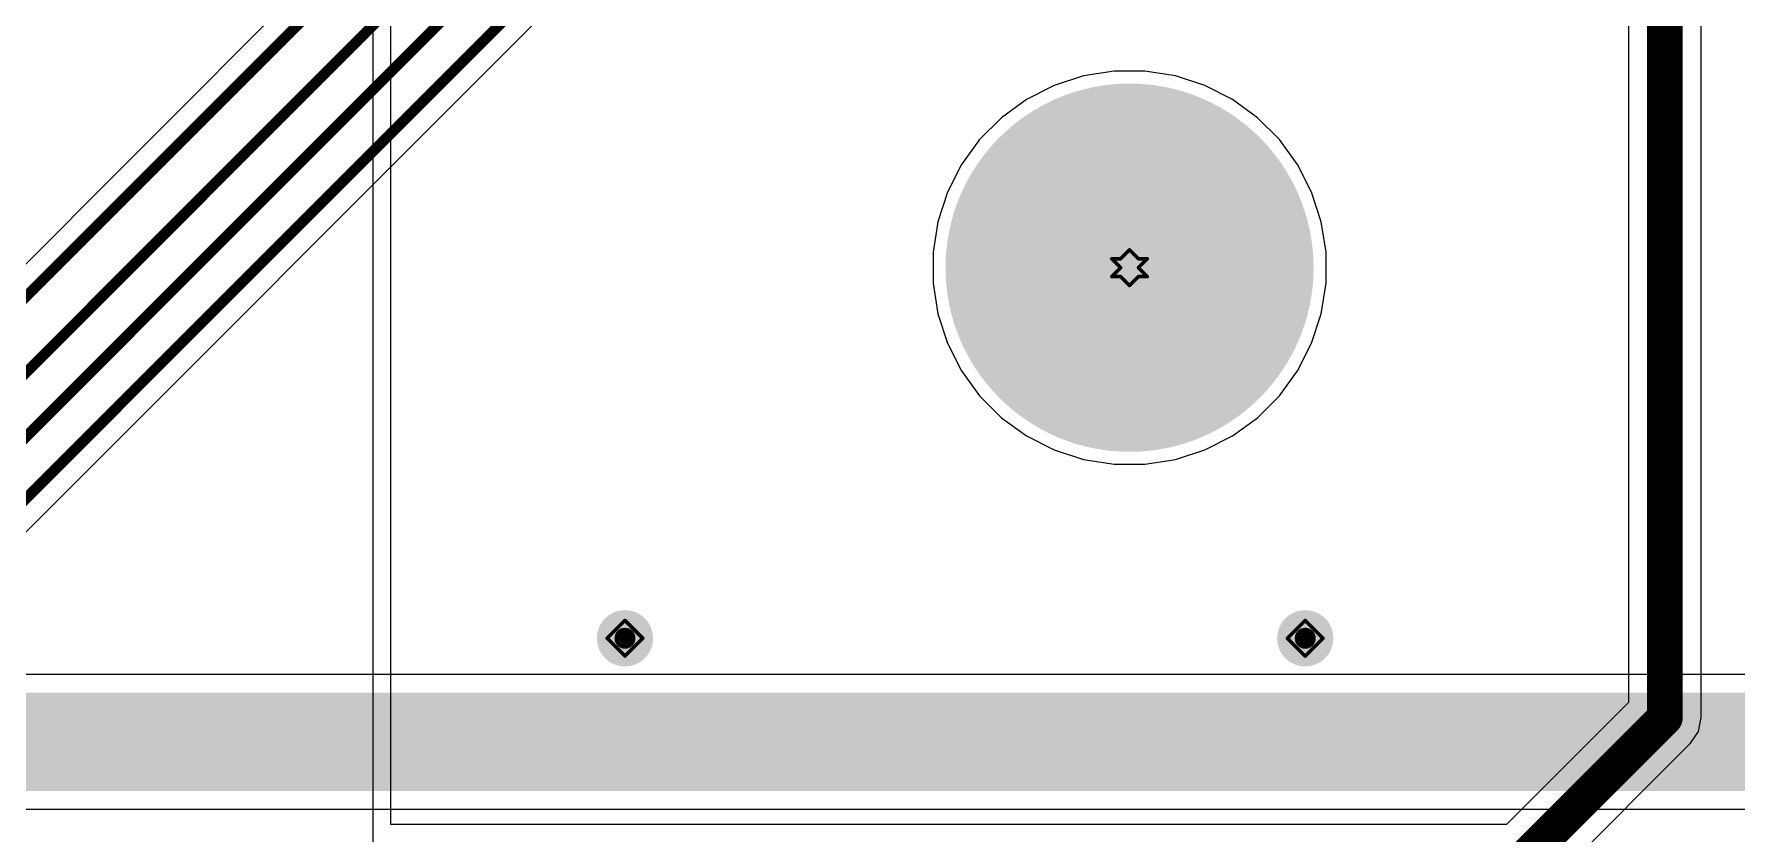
# Model space of a CAD drawing. Header units: inches. Extents: x -31 to 249, y -28 to 261.
# Drawn here: x 98.76 to 123.05, y 2.54 to 13.95 of the extents above; entities that cross this region are included whole.
import ezdxf

# ---------------------------------------------------------------- set-up
doc = ezdxf.new("R2010")
doc.units = ezdxf.units.IN
for name, color, linetype in [('Bottom Layer', 5, 'Continuous'), ('Bottom Solder', 6, 'Continuous'), ('Drill Drawing', 1, 'Continuous'), ('Multi-Layer', 9, 'Continuous'), ('Pad Holes', 156, 'Continuous'), ('Top Layer', 1, 'Continuous'), ('Top Solder', 216, 'Continuous'), ('Via Holes', 16, 'Continuous')]:
    doc.layers.add(name, color=color, linetype=linetype)

# ---------------------------------------------------------------- blocks, each defined once
blk = doc.blocks.new('1_1376430_8_40')
at = {"layer": 'Bottom Layer'}
h = blk.add_hatch(color=5, dxfattribs=at)
edge = h.paths.add_edge_path()
edge.add_arc((46.85, -8.225), 2.625, 0, 360)
at = {"layer": 'Bottom Solder'}
h = blk.add_hatch(color=6, dxfattribs=at)
edge = h.paths.add_edge_path()
edge.add_arc((46.85, -8.225), 2.625, 0, 360)
at = {"layer": 'Multi-Layer'}
h = blk.add_hatch(color=9, dxfattribs=at)
edge = h.paths.add_edge_path()
edge.add_arc((46.85, -8.225), 2.625, 0, 360)
at = {"layer": 'Pad Holes'}
h = blk.add_hatch(color=7, dxfattribs=at)
edge = h.paths.add_edge_path()
edge.add_arc((46.85, -8.225), 1.75, 0, 360)
at = {"layer": 'Top Layer'}
h = blk.add_hatch(color=1, dxfattribs=at)
edge = h.paths.add_edge_path()
edge.add_arc((46.85, -8.225), 2.625, 0, 360)
at = {"layer": 'Top Solder'}
h = blk.add_hatch(color=216, dxfattribs=at)
edge = h.paths.add_edge_path()
edge.add_arc((46.85, -8.225), 2.625, 0, 360)

msp = doc.modelspace()

# ---------------------------------------------------------------- hatches: boundary and pattern name
at = {"layer": 'Bottom Layer'}
h = msp.add_hatch(color=5, dxfattribs=at)
edge = h.paths.add_edge_path()
edge.add_arc((107.188, 5.334), 0.3, 0, 360)
h = msp.add_hatch(color=5, dxfattribs=at)
edge = h.paths.add_edge_path()
edge.add_arc((116.891, 5.334), 0.3, 0, 360)
msp.add_hatch(color=5, dxfattribs=at).paths.add_polyline_path([(2.592, 3.155), (125.73, 3.155), (125.73, 4.558), (2.592, 4.558)])
at = {"layer": 'Bottom Solder'}
h = msp.add_hatch(color=6, dxfattribs=at)
edge = h.paths.add_edge_path()
edge.add_arc((107.188, 5.334), 0.402, 0, 360)
h = msp.add_hatch(color=6, dxfattribs=at)
edge = h.paths.add_edge_path()
edge.add_arc((116.891, 5.334), 0.402, 0, 360)
at = {"layer": 'Top Layer'}
h = msp.add_hatch(color=1, dxfattribs=at)
edge = h.paths.add_edge_path()
edge.add_arc((107.188, 5.334), 0.3, 0, 360)
h = msp.add_hatch(color=1, dxfattribs=at)
edge = h.paths.add_edge_path()
edge.add_arc((116.891, 5.334), 0.3, 0, 360)
at = {"layer": 'Top Solder'}
h = msp.add_hatch(color=216, dxfattribs=at)
edge = h.paths.add_edge_path()
edge.add_arc((107.188, 5.334), 0.402, 0, 360)
h = msp.add_hatch(color=216, dxfattribs=at)
edge = h.paths.add_edge_path()
edge.add_arc((116.891, 5.334), 0.402, 0, 360)
at = {"layer": 'Via Holes'}
h = msp.add_hatch(color=7, dxfattribs=at)
edge = h.paths.add_edge_path()
edge.add_arc((107.188, 5.334), 0.15, 0, 360)
h = msp.add_hatch(color=7, dxfattribs=at)
edge = h.paths.add_edge_path()
edge.add_arc((116.891, 5.334), 0.15, 0, 360)

# ---------------------------------------------------------------- linework, layer by layer
at = {"layer": 'Bottom Layer'}
for p, q in [((97.678, 5.884), (108.324, 16.53)), ((102.801, 14.835), (95.485, 7.519)), ((114.164, 13.419), (113.728, 13.35)), ((114.605, 13.419), (114.164, 13.419)), ((115.041, 13.35), (114.605, 13.419)), ((113.309, 13.214), (112.916, 13.014)), ((113.728, 13.35), (113.309, 13.214)), ((115.461, 13.214), (115.041, 13.35)), ((115.854, 13.014), (115.461, 13.214)), ((112.916, 13.014), (112.559, 12.754)), ((116.211, 12.754), (115.854, 13.014)), ((112.559, 12.754), (112.247, 12.443)), ((116.523, 12.443), (116.211, 12.754)), ((112.247, 12.443), (111.988, 12.086)), ((116.782, 12.086), (116.523, 12.443)), ((111.988, 12.086), (111.787, 11.693)), ((116.982, 11.693), (116.782, 12.086)), ((111.787, 11.693), (111.651, 11.273)), ((117.119, 11.273), (116.982, 11.693)), ((111.651, 11.273), (111.582, 10.837)), ((117.188, 10.837), (117.119, 11.273)), ((111.582, 10.837), (111.582, 10.396)), ((117.188, 10.396), (117.188, 10.837)), ((111.582, 10.396), (111.651, 9.96)), ((117.119, 9.96), (117.188, 10.396)), ((111.651, 9.96), (111.787, 9.541)), ((116.982, 9.541), (117.119, 9.96)), ((111.787, 9.541), (111.988, 9.148)), ((116.782, 9.148), (116.982, 9.541)), ((111.988, 9.148), (112.247, 8.791)), ((116.523, 8.791), (116.782, 9.148)), ((112.247, 8.791), (112.559, 8.479)), ((116.211, 8.479), (116.523, 8.791)), ((112.559, 8.479), (112.916, 8.219)), ((115.854, 8.219), (116.211, 8.479)), ((112.916, 8.219), (113.309, 8.019)), ((113.309, 8.019), (113.728, 7.883)), ((115.041, 7.883), (115.461, 8.019)), ((115.461, 8.019), (115.854, 8.219)), ((113.728, 7.883), (114.164, 7.814)), ((114.164, 7.814), (114.605, 7.814)), ((114.605, 7.814), (115.041, 7.883)), ((125.73, 4.817), (17.85, 4.817)), ((95.699, 2.896), (125.73, 2.896))]:
    msp.add_line(p, q, dxfattribs=at)
for points in [[(97.44, 6.122, 0.152, 0.152, 0), (108.885, 17.567, 0.152, 0.152, 0)], [(95.624, 7.182, 0.152, 0.152, 0), (104.485, 16.043, 0.152, 0.152, 0)], [(96.339, 6.816, 0.152, 0.152, 0), (105.203, 15.681, 0.152, 0.152, 0)], [(96.908, 6.469, 0.152, 0.152, 0), (105.738, 15.299, 0.152, 0.152, 0)]]:
    msp.add_lwpolyline(points, format="xyseb", dxfattribs=at)
at = {"layer": 'Drill Drawing'}
for points in [[(114.131, 10.744, 0.0508, 0.0508, 0), (114.258, 10.617, 0.0508, 0.0508, 0)], [(114.131, 10.744, 0.0508, 0.0508, 0), (114.258, 10.744, 0.0508, 0.0508, 0)], [(114.258, 10.744, 0.0508, 0.0508, 0), (114.385, 10.871, 0.0508, 0.0508, 0)], [(114.385, 10.871, 0.0508, 0.0508, 0), (114.512, 10.744, 0.0508, 0.0508, 0)], [(114.512, 10.744, 0.0508, 0.0508, 0), (114.639, 10.744, 0.0508, 0.0508, 0)], [(114.512, 10.617, 0.0508, 0.0508, 0), (114.639, 10.744, 0.0508, 0.0508, 0)], [(114.131, 10.49, 0.0508, 0.0508, 0), (114.258, 10.617, 0.0508, 0.0508, 0)], [(114.131, 10.49, 0.0508, 0.0508, 0), (114.258, 10.49, 0.0508, 0.0508, 0)], [(114.258, 10.49, 0.0508, 0.0508, 0), (114.385, 10.363, 0.0508, 0.0508, 0)], [(114.385, 10.363, 0.0508, 0.0508, 0), (114.512, 10.49, 0.0508, 0.0508, 0)], [(114.512, 10.617, 0.0508, 0.0508, 0), (114.639, 10.49, 0.0508, 0.0508, 0)], [(114.512, 10.49, 0.0508, 0.0508, 0), (114.639, 10.49, 0.0508, 0.0508, 0)], [(106.934, 5.334, 0.0508, 0.0508, 0), (107.188, 5.588, 0.0508, 0.0508, 0)], [(107.188, 5.588, 0.0508, 0.0508, 0), (107.442, 5.334, 0.0508, 0.0508, 0)], [(116.637, 5.334, 0.0508, 0.0508, 0), (116.891, 5.588, 0.0508, 0.0508, 0)], [(116.891, 5.588, 0.0508, 0.0508, 0), (117.145, 5.334, 0.0508, 0.0508, 0)], [(106.934, 5.334, 0.0508, 0.0508, 0), (107.188, 5.08, 0.0508, 0.0508, 0)], [(107.188, 5.08, 0.0508, 0.0508, 0), (107.442, 5.334, 0.0508, 0.0508, 0)], [(116.637, 5.334, 0.0508, 0.0508, 0), (116.891, 5.08, 0.0508, 0.0508, 0)], [(116.891, 5.08, 0.0508, 0.0508, 0), (117.145, 5.334, 0.0508, 0.0508, 0)]]:
    msp.add_lwpolyline(points, format="xyseb", dxfattribs=at)
for points in [[(114.118, 10.744, 0.0254, 0.0254, 1), (114.143, 10.744, 0.0254, 0.0254, 1)], [(114.118, 10.744, 0.0254, 0.0254, 1), (114.143, 10.744, 0.0254, 0.0254, 1)], [(114.245, 10.744, 0.0254, 0.0254, 1), (114.27, 10.744, 0.0254, 0.0254, 1)], [(114.245, 10.744, 0.0254, 0.0254, 1), (114.27, 10.744, 0.0254, 0.0254, 1)], [(114.372, 10.871, 0.0254, 0.0254, 1), (114.397, 10.871, 0.0254, 0.0254, 1)], [(114.372, 10.871, 0.0254, 0.0254, 1), (114.397, 10.871, 0.0254, 0.0254, 1)], [(114.499, 10.744, 0.0254, 0.0254, 1), (114.524, 10.744, 0.0254, 0.0254, 1)], [(114.499, 10.744, 0.0254, 0.0254, 1), (114.524, 10.744, 0.0254, 0.0254, 1)], [(114.626, 10.744, 0.0254, 0.0254, 1), (114.651, 10.744, 0.0254, 0.0254, 1)], [(114.626, 10.744, 0.0254, 0.0254, 1), (114.651, 10.744, 0.0254, 0.0254, 1)], [(114.118, 10.49, 0.0254, 0.0254, 1), (114.143, 10.49, 0.0254, 0.0254, 1)], [(114.118, 10.49, 0.0254, 0.0254, 1), (114.143, 10.49, 0.0254, 0.0254, 1)], [(114.245, 10.617, 0.0254, 0.0254, 1), (114.27, 10.617, 0.0254, 0.0254, 1)], [(114.245, 10.617, 0.0254, 0.0254, 1), (114.27, 10.617, 0.0254, 0.0254, 1)], [(114.245, 10.49, 0.0254, 0.0254, 1), (114.27, 10.49, 0.0254, 0.0254, 1)], [(114.245, 10.49, 0.0254, 0.0254, 1), (114.27, 10.49, 0.0254, 0.0254, 1)], [(114.499, 10.617, 0.0254, 0.0254, 1), (114.524, 10.617, 0.0254, 0.0254, 1)], [(114.499, 10.617, 0.0254, 0.0254, 1), (114.524, 10.617, 0.0254, 0.0254, 1)], [(114.499, 10.49, 0.0254, 0.0254, 1), (114.524, 10.49, 0.0254, 0.0254, 1)], [(114.499, 10.49, 0.0254, 0.0254, 1), (114.524, 10.49, 0.0254, 0.0254, 1)], [(114.626, 10.49, 0.0254, 0.0254, 1), (114.651, 10.49, 0.0254, 0.0254, 1)], [(114.626, 10.49, 0.0254, 0.0254, 1), (114.651, 10.49, 0.0254, 0.0254, 1)], [(114.372, 10.363, 0.0254, 0.0254, 1), (114.397, 10.363, 0.0254, 0.0254, 1)], [(114.372, 10.363, 0.0254, 0.0254, 1), (114.397, 10.363, 0.0254, 0.0254, 1)], [(107.175, 5.588, 0.0254, 0.0254, 1), (107.201, 5.588, 0.0254, 0.0254, 1)], [(107.175, 5.588, 0.0254, 0.0254, 1), (107.201, 5.588, 0.0254, 0.0254, 1)], [(116.878, 5.588, 0.0254, 0.0254, 1), (116.903, 5.588, 0.0254, 0.0254, 1)], [(116.878, 5.588, 0.0254, 0.0254, 1), (116.903, 5.588, 0.0254, 0.0254, 1)], [(106.921, 5.334, 0.0254, 0.0254, 1), (106.947, 5.334, 0.0254, 0.0254, 1)], [(106.921, 5.334, 0.0254, 0.0254, 1), (106.947, 5.334, 0.0254, 0.0254, 1)], [(107.429, 5.334, 0.0254, 0.0254, 1), (107.455, 5.334, 0.0254, 0.0254, 1)], [(107.429, 5.334, 0.0254, 0.0254, 1), (107.455, 5.334, 0.0254, 0.0254, 1)], [(116.624, 5.334, 0.0254, 0.0254, 1), (116.65, 5.334, 0.0254, 0.0254, 1)], [(116.624, 5.334, 0.0254, 0.0254, 1), (116.65, 5.334, 0.0254, 0.0254, 1)], [(117.132, 5.334, 0.0254, 0.0254, 1), (117.157, 5.334, 0.0254, 0.0254, 1)], [(117.132, 5.334, 0.0254, 0.0254, 1), (117.157, 5.334, 0.0254, 0.0254, 1)], [(107.175, 5.08, 0.0254, 0.0254, 1), (107.201, 5.08, 0.0254, 0.0254, 1)], [(107.175, 5.08, 0.0254, 0.0254, 1), (107.201, 5.08, 0.0254, 0.0254, 1)], [(116.878, 5.08, 0.0254, 0.0254, 1), (116.903, 5.08, 0.0254, 0.0254, 1)], [(116.878, 5.08, 0.0254, 0.0254, 1), (116.903, 5.08, 0.0254, 0.0254, 1)]]:
    msp.add_lwpolyline(points, format="xyseb", close=True, dxfattribs=at)
at = {"layer": 'Top Layer'}
for p, q in [((122.54, 4.203), (122.54, 19.93)), ((121.504, 19.715), (121.504, 4.418)), ((103.59, 18.567), (103.59, 10.693)), ((103.849, 10.693), (103.849, 15.732)), ((114.164, 13.419), (113.728, 13.35)), ((114.605, 13.419), (114.164, 13.419)), ((115.041, 13.35), (114.605, 13.419)), ((113.309, 13.214), (112.916, 13.014)), ((113.728, 13.35), (113.309, 13.214)), ((115.461, 13.214), (115.041, 13.35)), ((115.854, 13.014), (115.461, 13.214)), ((112.916, 13.014), (112.559, 12.754)), ((116.211, 12.754), (115.854, 13.014)), ((112.559, 12.754), (112.247, 12.443)), ((116.523, 12.443), (116.211, 12.754)), ((112.247, 12.443), (111.988, 12.086)), ((116.782, 12.086), (116.523, 12.443)), ((111.988, 12.086), (111.787, 11.693)), ((116.982, 11.693), (116.782, 12.086)), ((111.787, 11.693), (111.651, 11.273)), ((117.119, 11.273), (116.982, 11.693)), ((111.651, 11.273), (111.582, 10.837)), ((117.188, 10.837), (117.119, 11.273)), ((103.59, 10.693), (103.59, 0.711)), ((103.849, 2.677), (103.849, 10.693)), ((111.582, 10.837), (111.582, 10.396)), ((117.188, 10.396), (117.188, 10.837)), ((111.582, 10.396), (111.651, 9.96)), ((117.119, 9.96), (117.188, 10.396)), ((111.651, 9.96), (111.787, 9.541)), ((116.982, 9.541), (117.119, 9.96)), ((111.787, 9.541), (111.988, 9.148)), ((116.782, 9.148), (116.982, 9.541)), ((111.988, 9.148), (112.247, 8.791)), ((116.523, 8.791), (116.782, 9.148)), ((112.247, 8.791), (112.559, 8.479)), ((116.211, 8.479), (116.523, 8.791)), ((112.559, 8.479), (112.916, 8.219)), ((115.854, 8.219), (116.211, 8.479)), ((112.916, 8.219), (113.309, 8.019)), ((113.309, 8.019), (113.728, 7.883)), ((115.041, 7.883), (115.461, 8.019)), ((115.461, 8.019), (115.854, 8.219)), ((113.728, 7.883), (114.164, 7.814)), ((114.164, 7.814), (114.605, 7.814)), ((114.605, 7.814), (115.041, 7.883)), ((121.504, 4.418), (119.763, 2.677)), ((122.5, 4.005), (122.54, 4.203)), ((122.388, 3.837), (122.5, 4.005)), ((120.344, 1.793), (122.388, 3.837)), ((119.763, 2.677), (103.849, 2.677))]:
    msp.add_line(p, q, dxfattribs=at)
for points in [[(122.022, 4.203, 0.508, 0.508, 0), (122.022, 19.93, 0.508, 0.508, 0)], [(119.977, 2.159, 0.508, 0.508, 0), (122.022, 4.203, 0.508, 0.508, 0)]]:
    msp.add_lwpolyline(points, format="xyseb", dxfattribs=at)
msp.add_lwpolyline([(121.895, 4.203, 0.254, 0.254, 1), (122.149, 4.203, 0.254, 0.254, 1)], format="xyseb", close=True, dxfattribs=at)
msp.add_lwpolyline([(121.895, 4.203, 0.254, 0.254, 1), (122.149, 4.203, 0.254, 0.254, 1)], format="xyseb", close=True, dxfattribs=at)

# ---------------------------------------------------------------- block references
msp.add_blockref('1_1376430_8_40', (67.535, 18.842))

doc.saveas('drawing.dxf')
